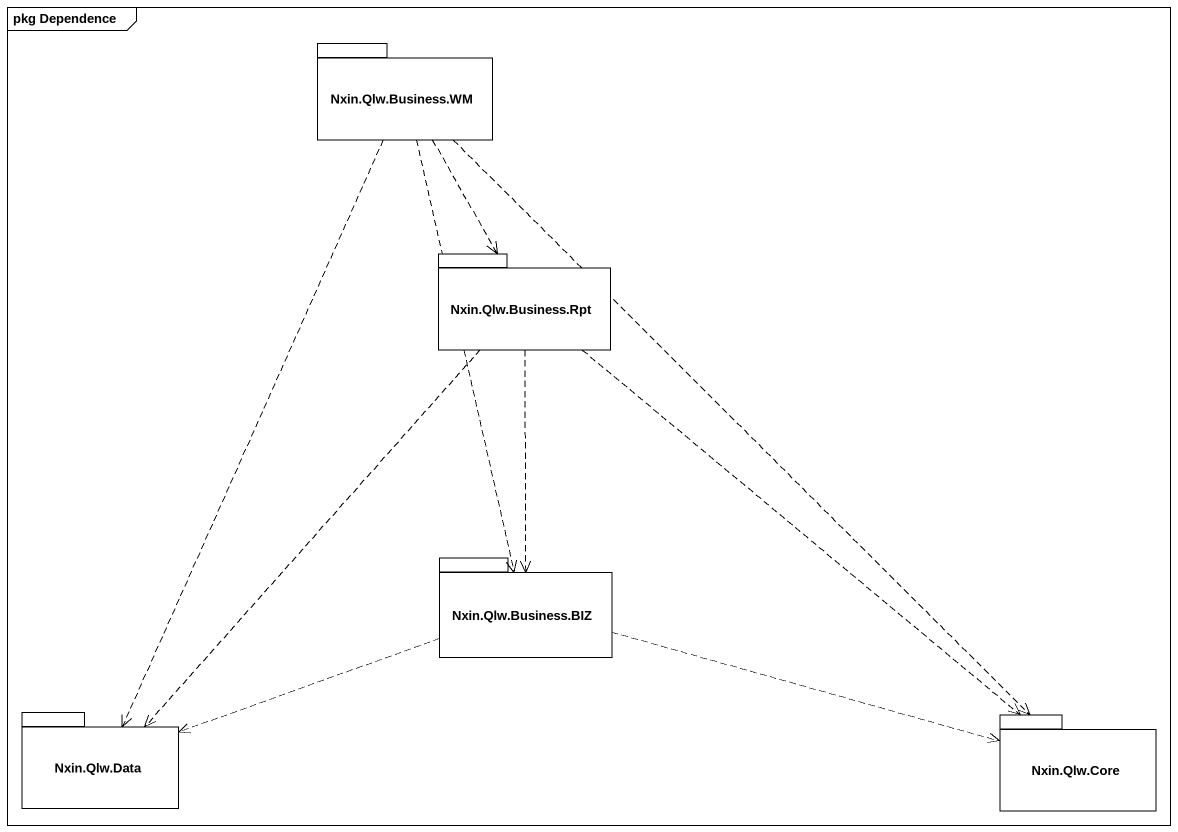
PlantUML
@startuml
mainframe pkg Dependence
package "Nxin.Qlw.Business.WM" as Nxin_Qlw_Business_WM {
}
package "Nxin.Qlw.Business.Rpt" as Nxin_Qlw_Business_Rpt {
}
package "Nxin.Qlw.Business.BIZ" as Nxin_Qlw_Business_BIZ {
}
package "Nxin.Qlw.Data" as Nxin_Qlw_Data {
}
package "Nxin.Qlw.Core" as Nxin_Qlw_Core {
}
Nxin_Qlw_Business_WM ..> Nxin_Qlw_Business_Rpt
Nxin_Qlw_Business_WM ..> Nxin_Qlw_Business_BIZ
Nxin_Qlw_Business_WM ..> Nxin_Qlw_Data
Nxin_Qlw_Business_WM ..> Nxin_Qlw_Core
Nxin_Qlw_Business_Rpt ..> Nxin_Qlw_Business_BIZ
Nxin_Qlw_Business_Rpt ..> Nxin_Qlw_Data
Nxin_Qlw_Business_Rpt ..> Nxin_Qlw_Core
Nxin_Qlw_Business_BIZ .left.> Nxin_Qlw_Data
Nxin_Qlw_Business_BIZ .right.> Nxin_Qlw_Core
@enduml
